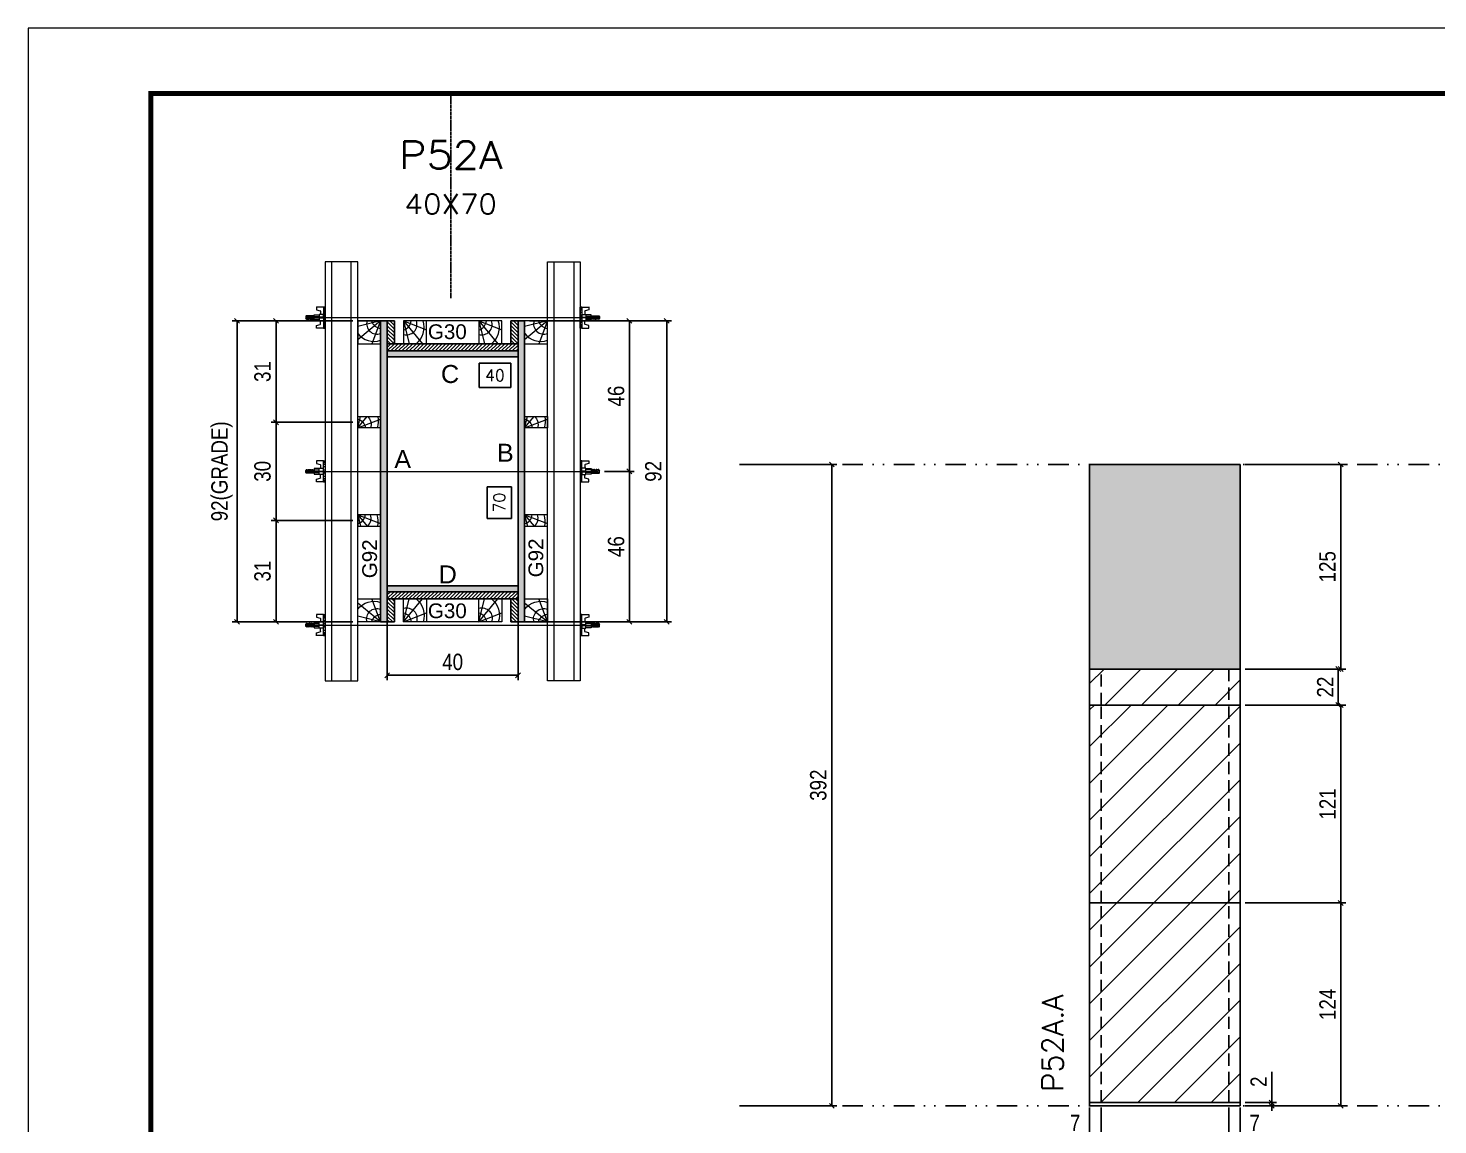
# Model space of a CAD drawing. Extents: x 28748 to 35002, y 14885 to 43501.
# Drawn here: x 30333 to 31195, y 33642 to 34312 of the extents above; entities that cross this region are included whole.
import ezdxf
from ezdxf.enums import TextEntityAlignment as Align

# ---------------------------------------------------------------- set-up
doc = ezdxf.new("R2010")
doc.units = 0
for name, pattern in [('DASHED', [0.75, 0.5, -0.25]), ('DIVIDE2', [0.625, 0.25, -0.125, 0, -0.125, 0, -0.125]), ('HIDDEN', [0.375, 0.25, -0.125])]:
    doc.linetypes.add(name, pattern=pattern)
for name, color, linetype in [('CHAPA', 1, 'Continuous'), ('COTA', 241, 'Continuous'), ('MEIO_PONT', 93, 'Continuous'), ('Nível', 160, 'Continuous'), ('Painéis', 200, 'Continuous'), ('Romaneio', 10, 'Continuous'), ('SARRAFO', 251, 'Continuous'), ('Sarrafo de Pressão', 42, 'HIDDEN'), ('Texto de Titulo', 7, 'Continuous'), ('Texto Qtd Sarr', 242, 'Continuous'), ('TEXTO_GERAL', 7, 'Continuous')]:
    doc.layers.add(name, color=color, linetype=linetype)
for name, color, linetype, lineweight in [('Folhas', 255, 'Continuous', 9), ('Hachura', 251, 'Continuous', 9), ('Madeira', 126, 'Continuous', 18), ('Perfil Metálico', 224, 'Continuous', 18), ('SARRAFO DE PRESSAO', 251, 'DASHED', 9), ('Texto Seção', 7, 'Continuous', 15)]:
    doc.layers.add(name, color=color, linetype=linetype, lineweight=lineweight)
doc.styles.add('ARIAL', font='arial.ttf')
doc.styles.add('COTA TECNICA', font='techl___.ttf', dxfattribs={"height": 10})
doc.styles.add('COTA TECNICA 2X', font='techl___.ttf', dxfattribs={"height": 10})
doc.styles.add('COTA TECNICA-50', font='techl___.ttf', dxfattribs={"height": 10})
doc.styles.add('REGUA-120', font='ROMANS.shx', dxfattribs={"height": 15})
doc.styles.add('ROMANS', font='romans.shx')
doc.styles.add('SANSSERIF', font='sas_____.pfb')
doc.dimstyles.new('COTA PAINEL-50', dxfattribs={"dimtxt": 10, "dimasz": 3, "dimexe": 3, "dimexo": 3, "dimgap": 3, "dimtad": 1, "dimdec": 1, "dimzin": 12, "dimdsep": 46, "dimtxsty": 'COTA TECNICA-50', "dimblk1": 'OBLIQUE', "dimblk2": 'OBLIQUE', "dimsah": 1, "dimcen": 0.9, "dimclrd": 4, "dimclre": 4, "dimclrt": 240, "dimadec": 1, "dimazin": 3, "dimtfac": 1, "dimtdec": 1, "dimtmove": 0, "dimatfit": 3, "dimfxl": 1, "dimtolj": 1, "dimtzin": 12, "dimarcsym": 0})
doc.dimstyles.new('PAINEL', dxfattribs={"dimtxt": 10, "dimasz": 3, "dimexe": 3, "dimexo": 3, "dimgap": 3, "dimtad": 1, "dimdec": 1, "dimzin": 12, "dimdsep": 46, "dimtxsty": 'COTA TECNICA', "dimblk1": 'OBLIQUE', "dimblk2": 'OBLIQUE', "dimsah": 1, "dimcen": 0.9, "dimclrd": 4, "dimclre": 4, "dimclrt": 240, "dimadec": 1, "dimazin": 3, "dimtfac": 1, "dimtdec": 1, "dimtmove": 0, "dimatfit": 3, "dimfxl": 1, "dimtolj": 1, "dimtzin": 12, "dimarcsym": 0})
doc.dimstyles.new('SECAO PILAR', dxfattribs={"dimtxt": 10, "dimasz": 3, "dimexe": 3, "dimexo": 3, "dimgap": 3, "dimtad": 1, "dimdec": 1, "dimlfac": 0.5, "dimzin": 12, "dimdsep": 46, "dimtxsty": 'COTA TECNICA 2X', "dimblk1": 'OBLIQUE', "dimblk2": 'OBLIQUE', "dimsah": 1, "dimcen": 0.9, "dimclrd": 256, "dimclre": 256, "dimclrt": 256, "dimadec": 1, "dimazin": 3, "dimtfac": 1, "dimtdec": 1, "dimtmove": 0, "dimatfit": 3, "dimfxl": 1, "dimtolj": 1, "dimtzin": 12, "dimarcsym": 0})
doc.dimstyles.new('SECÇÃO 2', dxfattribs={"dimtxt": 7, "dimasz": 6, "dimexe": 0.18, "dimexo": 2, "dimgap": -4, "dimtad": 3, "dimdec": 1, "dimlfac": 0.5, "dimzin": 12, "dimdsep": 46, "dimtxsty": 'ROMANS', "dimblk": 'ARCHTICK', "dimcen": 0.09, "dimse1": 1, "dimse2": 1, "dimsd1": 1, "dimsd2": 1, "dimclrd": 180, "dimclre": 5, "dimclrt": 1, "dimadec": 0, "dimazin": 3, "dimtfac": 1, "dimtdec": 1, "dimtofl": 0, "dimtmove": 0, "dimatfit": 3, "dimldrblk": 'ARCHTICK', "dimfxl": 1, "dimtolj": 1, "dimtzin": 0, "dimarcsym": 0})
pattern_1 = [(45, (24200.809, 45905.486), (-11.22532, 11.22532), [])]

# ---------------------------------------------------------------- blocks, each defined once
blk = doc.blocks.new('9999999999')
at = {"layer": 'Folhas'}
blk.add_lwpolyline([(98138.98, 34190.21), (99623.98, 34190.21), (99623.98, 35240.21), (98138.98, 35240.21)], close=True, dxfattribs=at)
at = {"layer": 'Folhas', "color": 30, "const_width": 3}
blk.add_lwpolyline([(98213.98, 34230.21), (99583.98, 34230.21), (99583.98, 35200.21), (98213.98, 35200.21)], close=True, dxfattribs=at)
blk = doc.blocks.new('titulo1')
at = {"layer": 'Defpoints', "color": 252, "linetype": 'HIDDEN', "ltscale": 2}
blk.add_line((0, 0), (0, 125), dxfattribs=at)
at = {"layer": 'Defpoints', "style": 'ROMANS', "oblique": 15}
blk.add_attdef('FOLHA', text='', height=10, dxfattribs=at).set_placement((0, 15.58), align=Align.MIDDLE_CENTER)
at = {"layer": 'Texto Qtd Sarr', "color": 3, "style": 'ROMANS', "oblique": 15}
for tag, height, p in [('TITULO', 17, (0, 71.45)), ('SEÇÃO', 12, (0, 41.55))]:
    blk.add_attdef(tag, text='', height=height, dxfattribs=at).set_placement(p, align=Align.MIDDLE_CENTER)
blk = doc.blocks.new('*D1246')
at = {"layer": 'COTA', "color": 180, "lineweight": -2, "transparency": 16777216}
for p, q in [((30628.72, 34031.87), (30613.72, 34031.87)), ((30613.72, 34031.87), (30613.72, 34012.53)), ((30628.72, 34012.53), (30628.72, 34031.87)), ((30613.72, 34012.53), (30628.72, 34012.53))]:
    blk.add_line(p, q, dxfattribs=at)
at = {"layer": 'Defpoints', "color": 0, "transparency": 16777216}
for p in [(30552.72, 34111.27), (30552.72, 33971.27), (30632.72, 33971.27)]:
    blk.add_point(p, dxfattribs=at)
at = {"layer": 'COTA', "color": 1, "transparency": 16777216, "insert": (30621.22, 34022.2), "char_height": 7, "attachment_point": 5, "rotation": 90, "style": 'ROMANS'}
blk.add_mtext('\\A1;70', dxfattribs=at)
blk = doc.blocks.new('_ArchTick')
at = {"color": 0, "linetype": 'ByBlock', "const_width": 0.15}
blk.add_lwpolyline([(-0.5, -0.5), (0.5, 0.5)], dxfattribs=at)
blk = doc.blocks.new('_Oblique')
at = {"color": 0, "linetype": 'ByBlock', "lineweight": -2}
blk.add_line((-0.5, -0.5), (0.5, 0.5), dxfattribs=at)
blk = doc.blocks.new('*D1247')
at = {"layer": 'COTA', "lineweight": -2, "transparency": 16777216}
for p, q in [((30639.72, 34133.27), (30726.5, 34133.27)), ((30723.5, 34133.27), (30723.5, 33949.27)), ((30639.72, 33949.27), (30726.5, 33949.27))]:
    blk.add_line(p, q, dxfattribs=at)
at = {"layer": 'Defpoints', "color": 0, "transparency": 16777216}
for p in [(30636.72, 34133.27), (30636.72, 33949.27), (30723.5, 33949.27)]:
    blk.add_point(p, dxfattribs=at)
at = {"layer": 'COTA', "lineweight": -2, "transparency": 16777216, "xscale": 3, "yscale": 3, "zscale": 3}
for p, rotation in [((30723.5, 34133.27), 90), ((30723.5, 33949.27), 270)]:
    blk.add_blockref('_Oblique', p, dxfattribs=dict(at, rotation=rotation))
at = {"layer": 'COTA', "transparency": 16777216, "insert": (30715.41, 34041.27), "char_height": 10, "attachment_point": 5, "rotation": 90, "style": 'COTA TECNICA 2X'}
blk.add_mtext('\\A1;92', dxfattribs=at)
blk = doc.blocks.new('*D1248')
at = {"layer": 'COTA', "lineweight": -2, "transparency": 16777216}
for p, q in [((30673.72, 34133.27), (30703.73, 34133.27)), ((30700.73, 34133.27), (30700.73, 34041.27)), ((30685.52, 34041.27), (30703.73, 34041.27))]:
    blk.add_line(p, q, dxfattribs=at)
at = {"layer": 'Defpoints', "color": 0, "transparency": 16777216}
for p in [(30670.72, 34133.27), (30682.52, 34041.27), (30700.73, 34041.27)]:
    blk.add_point(p, dxfattribs=at)
at = {"layer": 'COTA', "lineweight": -2, "transparency": 16777216, "xscale": 3, "yscale": 3, "zscale": 3}
for p, rotation in [((30700.73, 34133.27), 90), ((30700.73, 34041.27), 270)]:
    blk.add_blockref('_Oblique', p, dxfattribs=dict(at, rotation=rotation))
at = {"layer": 'COTA', "transparency": 16777216, "insert": (30692.63, 34087.27), "char_height": 10, "attachment_point": 5, "rotation": 90, "style": 'COTA TECNICA 2X'}
blk.add_mtext('\\A1;46', dxfattribs=at)
blk = doc.blocks.new('*D1249')
at = {"layer": 'COTA', "lineweight": -2, "transparency": 16777216}
for p, q in [((30685.52, 34041.27), (30703.73, 34041.27)), ((30700.73, 33949.27), (30700.73, 34041.27)), ((30673.72, 33949.27), (30703.73, 33949.27))]:
    blk.add_line(p, q, dxfattribs=at)
at = {"layer": 'Defpoints', "color": 0, "transparency": 16777216}
for p in [(30682.52, 34041.27), (30700.73, 34041.27), (30670.72, 33949.27)]:
    blk.add_point(p, dxfattribs=at)
at = {"layer": 'COTA', "lineweight": -2, "transparency": 16777216, "xscale": 3, "yscale": 3, "zscale": 3}
for p, rotation in [((30700.73, 34041.27), 90), ((30700.73, 33949.27), 270)]:
    blk.add_blockref('_Oblique', p, dxfattribs=dict(at, rotation=rotation))
at = {"layer": 'COTA', "transparency": 16777216, "insert": (30692.63, 33995.27), "char_height": 10, "attachment_point": 5, "rotation": 90, "style": 'COTA TECNICA 2X'}
blk.add_mtext('\\A1;46', dxfattribs=at)
blk = doc.blocks.new('*D1250')
at = {"layer": 'COTA', "color": 180, "lineweight": -2, "transparency": 16777216}
for p, q in [((30628.22, 34107.48), (30608.89, 34107.48)), ((30608.89, 34107.48), (30608.89, 34092.48)), ((30628.22, 34092.48), (30628.22, 34107.48)), ((30608.89, 34092.48), (30628.22, 34092.48))]:
    blk.add_line(p, q, dxfattribs=at)
at = {"layer": 'Defpoints', "color": 0, "transparency": 16777216}
for p in [(30552.72, 34111.27), (30632.72, 34111.27), (30632.72, 34088.48)]:
    blk.add_point(p, dxfattribs=at)
at = {"layer": 'COTA', "color": 1, "transparency": 16777216, "insert": (30618.56, 34099.98), "char_height": 7, "attachment_point": 5, "style": 'ROMANS'}
blk.add_mtext('\\A1;40', dxfattribs=at)
blk = doc.blocks.new('PONTALETE')
at = {"layer": 'Madeira'}
for q in [(2.71, 7), (7, 5.76), (7, 1.74)]:
    blk.add_line((0, 0), q, dxfattribs=at)
blk.add_lwpolyline([(0, 0), (7, 0), (7, 7), (0, 7)], close=True, dxfattribs=at)
for centre, radius, start, end in [((2.04, 0.06), 6.23, 37.2818, 109.0913), ((1.09, 0.9), 3.19, 343.603, 109.9847), ((-0.21, -0.78), 3.09, 14.6322, 86.0383)]:
    blk.add_arc(centre, radius, start, end, dxfattribs=at)
blk = doc.blocks.new('*D1338')
at = {"layer": 'COTA', "lineweight": -2, "transparency": 16777216}
for p, q in [((30531.72, 34133.27), (30457.95, 34133.27)), ((30460.95, 34133.27), (30460.95, 33949.27)), ((30531.72, 33949.27), (30457.95, 33949.27))]:
    blk.add_line(p, q, dxfattribs=at)
at = {"layer": 'Defpoints', "color": 0, "transparency": 16777216}
for p in [(30534.72, 34133.27), (30460.95, 33949.27), (30534.72, 33949.27)]:
    blk.add_point(p, dxfattribs=at)
at = {"layer": 'COTA', "lineweight": -2, "transparency": 16777216, "xscale": 3, "yscale": 3, "zscale": 3}
for p, rotation in [((30460.95, 34133.27), 90), ((30460.95, 33949.27), 270)]:
    blk.add_blockref('_Oblique', p, dxfattribs=dict(at, rotation=rotation))
at = {"layer": 'COTA', "transparency": 16777216, "insert": (30451.73, 34041.27), "char_height": 10, "attachment_point": 5, "rotation": 90, "style": 'COTA TECNICA 2X'}
blk.add_mtext('\\A1;92(GRADE)', dxfattribs=at)
blk = doc.blocks.new('MEIO PONTALETE')
at = {"layer": 'Madeira'}
for q in [(2.71, 7), (3.5, 2.88), (3.5, 0.87)]:
    blk.add_line((0, 0), q, dxfattribs=at)
blk.add_lwpolyline([(0, 0), (3.5, 0), (3.5, 7), (0, 7)], close=True, dxfattribs=at)
for centre, radius, start, end in [((2.04, 0.06), 6.23, 76.4499, 109.0913), ((1.09, 0.9), 3.19, 40.9063, 109.9847), ((-0.21, -0.78), 3.09, 14.6322, 86.0383)]:
    blk.add_arc(centre, radius, start, end, dxfattribs=at)
blk = doc.blocks.new('*D1339')
at = {"layer": 'COTA', "lineweight": -2, "transparency": 16777216}
for p, q in [((30531.72, 34011.27), (30481.79, 34011.27)), ((30484.79, 34011.27), (30484.79, 33949.27)), ((30531.72, 33949.27), (30481.79, 33949.27))]:
    blk.add_line(p, q, dxfattribs=at)
at = {"layer": 'Defpoints', "color": 0, "transparency": 16777216}
for p in [(30534.72, 34011.27), (30484.79, 33949.27), (30534.72, 33949.27)]:
    blk.add_point(p, dxfattribs=at)
at = {"layer": 'COTA', "lineweight": -2, "transparency": 16777216, "xscale": 3, "yscale": 3, "zscale": 3}
for p, rotation in [((30484.79, 34011.27), 90), ((30484.79, 33949.27), 270)]:
    blk.add_blockref('_Oblique', p, dxfattribs=dict(at, rotation=rotation))
at = {"layer": 'COTA', "transparency": 16777216, "insert": (30476.57, 33980.27), "char_height": 10, "attachment_point": 5, "rotation": 90, "style": 'COTA TECNICA 2X'}
blk.add_mtext('\\A1;31', dxfattribs=at)
blk = doc.blocks.new('C')
at = {"layer": 'Hachura', "color": 0}
for p, q in [((0, 3.22), (0, -3.22)), ((0.45, 3.22), (0, 3.22)), ((0.46, 3.16), (0, 3.16)), ((0.46, 3.05), (0, 3.05)), ((0.46, 2.88), (0, 2.88)), ((0, 2.75), (0, -1.16)), ((0.46, 2.65), (0, 2.65)), ((0.46, 2.23), (0, 2.23)), ((0.46, 1.51), (0, 1.51)), ((0.39, 0.49), (0.17, 0.49)), ((0.45, -3.23), (0.45, 3.22)), ((0.45, 3.22), (2.58, 3.22)), ((1.74, 0.97), (0.45, 0.97)), ((1.45, 0.1), (0.45, 0.1)), ((1.35, 1.94), (1.35, 0.96)), ((2.58, 2.39), (1.47, 2.09)), ((1.74, -0.97), (1.74, 0.97)), ((1.74, 0.97), (1.74, 0.84)), ((1.74, 0.97), (1.74, 0.84)), ((1.74, 0.84), (3.35, 0.84)), ((3.35, 0.45), (1.74, 0.45)), ((2.58, 3.22), (2.58, 2.39)), ((3.32, 0.84), (3.32, -0.84)), ((3.35, 0.84), (3.35, -0.84)), ((3.68, 0.45), (3.35, 0.45)), ((3.84, -0.52), (3.35, 0.45)), ((3.35, 0.06), (3.67, -0.57)), ((3.68, 0.45), (4.16, -0.52)), ((3.72, 0.5), (4.25, -0.57)), ((4.37, -0.55), (3.83, 0.53)), ((4.15, 0.45), (3.93, 0.45)), ((4.42, -0.52), (3.93, 0.45)), ((4.15, 0.45), (4.26, 0.45)), ((4.26, 0.45), (4.74, -0.52)), ((4.3, 0.5), (4.83, -0.57)), ((4.95, -0.55), (4.41, 0.53)), ((4.51, 0.45), (4.84, 0.45)), ((5, -0.52), (4.51, 0.45)), ((4.84, 0.45), (5.32, -0.52)), ((4.88, 0.5), (5.41, -0.57)), ((5.53, -0.55), (4.99, 0.53)), ((5.58, -0.52), (5.09, 0.45)), ((5.42, 0.45), (5.09, 0.45)), ((5.58, -0.52), (5.09, 0.45)), ((5.42, 0.45), (5.74, -0.19)), ((5.46, 0.5), (5.74, -0.07)), ((5.74, 0.19), (5.57, 0.53)), ((5.74, 0.32), (5.68, 0.45)), ((5.68, 0.45), (5.74, 0.45)), ((5.74, 0.45), (5.9, 0.29)), ((5.74, 0.45), (5.74, -0.52)), ((5.9, -0.36), (5.9, 0.29)), ((0.45, 0), (0, 0)), ((0.46, -1.52), (0, -1.52)), ((0.46, -2.23), (0, -2.23)), ((0.46, -2.65), (0, -2.65)), ((0.46, -2.88), (0, -2.88)), ((0.46, -3.05), (0, -3.05)), ((0.46, -3.16), (0, -3.16)), ((0, -3.22), (2.57, -3.22)), ((0.08, -0.48), (0.29, -0.48)), ((0.29, -0.48), (0.4, -0.48)), ((0.45, 0), (0.45, -0.97)), ((0.45, -0.16), (1.45, -0.16)), ((0.45, -0.65), (0.45, -0.32)), ((0.45, -3.23), (0.45, -0.65)), ((0.45, -0.97), (1.74, -0.97)), ((1.35, -1.94), (1.35, -0.97)), ((2.58, -2.39), (1.47, -2.1)), ((3.35, -0.32), (1.74, -0.32)), ((3.35, -0.84), (1.74, -0.84)), ((2.58, -3.23), (2.58, -2.39)), ((3.35, -0.07), (3.58, -0.52)), ((3.35, -0.52), (3.58, -0.52)), ((3.84, -0.52), (4.16, -0.52)), ((4.42, -0.52), (4.74, -0.52)), ((4.63, -0.52), (4.74, -0.52)), ((5, -0.52), (5.32, -0.52)), ((5.58, -0.52), (5.74, -0.52)), ((5.74, -0.52), (5.9, -0.36)), ((5.74, -0.52), (5.74, -0.52))]:
    blk.add_line(p, q, dxfattribs=at)
for centre, radius, start, end in [((1.52, 1.94), 0.161, 104.7436, 180), ((1.44, -0.03), 0.129, 272.695, 87.305), ((3.81, 0.39), 0.143, 25.5688, 154.4312), ((4.39, 0.39), 0.143, 25.5688, 154.4312), ((4.97, 0.39), 0.143, 25.5688, 154.4312), ((5.55, 0.39), 0.143, 25.5688, 154.4312), ((0.17, -0.37), 0.174, 221.744, 317.8592), ((1.52, -1.94), 0.161, 180, 255.2564), ((3.71, -0.4), 0.174, 222.1408, 318.256), ((4.29, -0.4), 0.174, 222.1408, 318.256), ((4.87, -0.4), 0.174, 222.1408, 318.256), ((5.45, -0.4), 0.174, 222.1408, 318.256), ((5.61, -0.4), 0.174, 317.8592, 318.256)]:
    blk.add_arc(centre, radius, start, end, dxfattribs=at)
blk = doc.blocks.new('*D1340')
at = {"layer": 'COTA', "lineweight": -2, "transparency": 16777216}
for p, q in [((30531.72, 34133.27), (30481.79, 34133.27)), ((30484.79, 34133.27), (30484.79, 34071.27)), ((30531.72, 34071.27), (30481.79, 34071.27))]:
    blk.add_line(p, q, dxfattribs=at)
at = {"layer": 'Defpoints', "color": 0, "transparency": 16777216}
for p in [(30534.72, 34133.27), (30484.79, 34071.27), (30534.72, 34071.27)]:
    blk.add_point(p, dxfattribs=at)
at = {"layer": 'COTA', "lineweight": -2, "transparency": 16777216, "xscale": 3, "yscale": 3, "zscale": 3}
for p, rotation in [((30484.79, 34133.27), 90), ((30484.79, 34071.27), 270)]:
    blk.add_blockref('_Oblique', p, dxfattribs=dict(at, rotation=rotation))
at = {"layer": 'COTA', "transparency": 16777216, "insert": (30476.57, 34102.27), "char_height": 10, "attachment_point": 5, "rotation": 90, "style": 'COTA TECNICA 2X'}
blk.add_mtext('\\A1;31', dxfattribs=at)
blk = doc.blocks.new('*D1341')
at = {"layer": 'COTA', "lineweight": -2, "transparency": 16777216}
for p, q in [((30531.72, 34071.27), (30481.79, 34071.27)), ((30484.79, 34071.27), (30484.79, 34011.27)), ((30531.72, 34011.27), (30481.79, 34011.27))]:
    blk.add_line(p, q, dxfattribs=at)
at = {"layer": 'Defpoints', "color": 0, "transparency": 16777216}
for p in [(30534.72, 34071.27), (30484.79, 34011.27), (30534.72, 34011.27)]:
    blk.add_point(p, dxfattribs=at)
at = {"layer": 'COTA', "lineweight": -2, "transparency": 16777216, "xscale": 3, "yscale": 3, "zscale": 3}
for p, rotation in [((30484.79, 34071.27), 90), ((30484.79, 34011.27), 270)]:
    blk.add_blockref('_Oblique', p, dxfattribs=dict(at, rotation=rotation))
at = {"layer": 'COTA', "transparency": 16777216, "insert": (30476.57, 34041.27), "char_height": 10, "attachment_point": 5, "rotation": 90, "style": 'COTA TECNICA 2X'}
blk.add_mtext('\\A1;30', dxfattribs=at)
blk = doc.blocks.new('*D2119')
at = {"layer": 'COTA', "lineweight": -2, "transparency": 16777216}
for p, q in [((30552.72, 33964.67), (30552.72, 33913.63)), ((30632.72, 33964.67), (30632.72, 33913.63)), ((30552.72, 33916.63), (30632.72, 33916.63))]:
    blk.add_line(p, q, dxfattribs=at)
at = {"layer": 'Defpoints', "color": 0, "transparency": 16777216}
for p in [(30552.72, 33967.67), (30632.72, 33967.67), (30632.72, 33916.63)]:
    blk.add_point(p, dxfattribs=at)
at = {"layer": 'COTA', "lineweight": -2, "transparency": 16777216, "xscale": 3, "yscale": 3, "zscale": 3, "rotation": 180}
blk.add_blockref('_Oblique', (30552.72, 33916.63), dxfattribs=at)
at = {"layer": 'COTA', "lineweight": -2, "transparency": 16777216, "xscale": 3, "yscale": 3, "zscale": 3}
blk.add_blockref('_Oblique', (30632.72, 33916.63), dxfattribs=at)
at = {"layer": 'COTA', "transparency": 16777216, "insert": (30592.72, 33924.73), "char_height": 10, "attachment_point": 5, "style": 'COTA TECNICA 2X'}
blk.add_mtext('\\A1;40', dxfattribs=at)
blk = doc.blocks.new('*D2120')
at = {"layer": 'COTA', "color": 4, "linetype": 'ByBlock', "lineweight": -2, "transparency": 16777216}
for p, q in [((30771, 34045.43), (30827.42, 34045.43)), ((30824.42, 34045.43), (30824.42, 33653.43)), ((30771, 33653.43), (30827.42, 33653.43))]:
    blk.add_line(p, q, dxfattribs=at)
at = {"layer": 'Defpoints', "color": 0, "linetype": 'ByBlock', "transparency": 16777216}
for p in [(30768, 34045.43), (30768, 33653.43), (30824.42, 33653.43)]:
    blk.add_point(p, dxfattribs=at)
at = {"layer": 'COTA', "color": 4, "linetype": 'ByBlock', "lineweight": -2, "transparency": 16777216, "xscale": 3, "yscale": 3, "zscale": 3}
for p, rotation in [((30824.42, 34045.43), 90), ((30824.42, 33653.43), 270)]:
    blk.add_blockref('_Oblique', p, dxfattribs=dict(at, rotation=rotation))
at = {"layer": 'COTA', "color": 240, "linetype": 'ByBlock', "transparency": 16777216, "insert": (30816.17, 33849.43), "char_height": 10, "attachment_point": 5, "rotation": 90, "style": 'COTA TECNICA'}
blk.add_mtext('\\A1;392', dxfattribs=at)
blk = doc.blocks.new('*D1342')
at = {"layer": 'COTA', "color": 4, "lineweight": -2, "transparency": 16777216}
for p, q in [((30981.95, 33652.43), (30981.95, 33598.25)), ((31073.95, 33652.43), (31073.95, 33598.25)), ((31073.95, 33601.25), (30981.95, 33601.25))]:
    blk.add_line(p, q, dxfattribs=at)
at = {"layer": 'Defpoints', "color": 0, "transparency": 16777216}
for p in [(30981.95, 33655.43), (31073.95, 33655.43), (30981.95, 33601.25)]:
    blk.add_point(p, dxfattribs=at)
at = {"layer": 'COTA', "color": 4, "lineweight": -2, "transparency": 16777216, "xscale": 3, "yscale": 3, "zscale": 3, "rotation": 180}
blk.add_blockref('_Oblique', (30981.95, 33601.25), dxfattribs=at)
at = {"layer": 'COTA', "color": 4, "lineweight": -2, "transparency": 16777216, "xscale": 3, "yscale": 3, "zscale": 3}
blk.add_blockref('_Oblique', (31073.95, 33601.25), dxfattribs=at)
at = {"layer": 'COTA', "color": 240, "transparency": 16777216, "insert": (31027.95, 33609.34), "char_height": 10, "attachment_point": 5, "style": 'COTA TECNICA'}
blk.add_mtext('\\A1;92', dxfattribs=at)
blk = doc.blocks.new('*D1343')
at = {"layer": 'COTA', "color": 4, "lineweight": -2, "transparency": 16777216}
for p, q in [((30981.95, 33650.43), (30981.95, 33631.92)), ((30988.95, 33652.43), (30988.95, 33631.92)), ((30981.95, 33634.92), (30967.22, 33634.92)), ((30988.95, 33634.92), (30981.95, 33634.92))]:
    blk.add_line(p, q, dxfattribs=at)
at = {"layer": 'Defpoints', "color": 0, "transparency": 16777216}
for p in [(30988.95, 33655.43), (30981.95, 33653.43), (30981.95, 33634.92)]:
    blk.add_point(p, dxfattribs=at)
at = {"layer": 'COTA', "color": 4, "lineweight": -2, "transparency": 16777216, "xscale": 3, "yscale": 3, "zscale": 3, "rotation": 180}
blk.add_blockref('_Oblique', (30981.95, 33634.92), dxfattribs=at)
at = {"layer": 'COTA', "color": 4, "lineweight": -2, "transparency": 16777216, "xscale": 3, "yscale": 3, "zscale": 3}
blk.add_blockref('_Oblique', (30988.95, 33634.92), dxfattribs=at)
at = {"layer": 'COTA', "color": 240, "transparency": 16777216, "insert": (30973.09, 33642.99), "char_height": 10, "attachment_point": 5, "style": 'COTA TECNICA-50'}
blk.add_mtext('\\A1;7', dxfattribs=at)
blk = doc.blocks.new('*D1344')
at = {"layer": 'COTA', "color": 4, "lineweight": -2, "transparency": 16777216}
for p, q in [((31066.95, 33652.43), (31066.95, 33631.92)), ((31073.95, 33650.43), (31073.95, 33631.92)), ((31066.95, 33634.92), (31073.95, 33634.92)), ((31073.95, 33634.92), (31088.68, 33634.92))]:
    blk.add_line(p, q, dxfattribs=at)
at = {"layer": 'Defpoints', "color": 0, "transparency": 16777216}
for p in [(31066.95, 33655.43), (31073.95, 33653.43), (31073.95, 33634.92)]:
    blk.add_point(p, dxfattribs=at)
at = {"layer": 'COTA', "color": 4, "lineweight": -2, "transparency": 16777216, "xscale": 3, "yscale": 3, "zscale": 3, "rotation": 180}
blk.add_blockref('_Oblique', (31066.95, 33634.92), dxfattribs=at)
at = {"layer": 'COTA', "color": 4, "lineweight": -2, "transparency": 16777216, "xscale": 3, "yscale": 3, "zscale": 3}
blk.add_blockref('_Oblique', (31073.95, 33634.92), dxfattribs=at)
at = {"layer": 'COTA', "color": 240, "transparency": 16777216, "insert": (31082.82, 33642.99), "char_height": 10, "attachment_point": 5, "style": 'COTA TECNICA-50'}
blk.add_mtext('\\A1;7', dxfattribs=at)
blk = doc.blocks.new('*D1345')
at = {"layer": 'Defpoints', "color": 0, "linetype": 'ByBlock', "transparency": 16777216}
for p in [(31073.95, 33777.43), (31135.42, 33777.43), (31073.95, 33653.43)]:
    blk.add_point(p, dxfattribs=at)
at = {"layer": 'Romaneio', "color": 4, "linetype": 'ByBlock', "lineweight": -2, "transparency": 16777216}
for p, q in [((31076.95, 33777.43), (31138.42, 33777.43)), ((31135.42, 33653.43), (31135.42, 33777.43)), ((31076.95, 33653.43), (31138.42, 33653.43))]:
    blk.add_line(p, q, dxfattribs=at)
at = {"layer": 'Romaneio', "color": 4, "linetype": 'ByBlock', "lineweight": -2, "transparency": 16777216, "xscale": 3, "yscale": 3, "zscale": 3}
for p, rotation in [((31135.42, 33777.43), 90), ((31135.42, 33653.43), 270)]:
    blk.add_blockref('_Oblique', p, dxfattribs=dict(at, rotation=rotation))
at = {"layer": 'Romaneio', "color": 240, "linetype": 'ByBlock', "transparency": 16777216, "insert": (31127.34, 33715.43), "char_height": 10, "attachment_point": 5, "rotation": 90, "style": 'COTA TECNICA'}
blk.add_mtext('\\A1;124', dxfattribs=at)
blk = doc.blocks.new('*D1346')
at = {"layer": 'COTA', "color": 4, "lineweight": -2, "transparency": 16777216}
for p, q in [((31093.21, 33655.43), (31093.21, 33674.23)), ((31076.95, 33655.43), (31096.21, 33655.43)), ((31093.21, 33653.43), (31093.21, 33655.43)), ((31076.95, 33653.43), (31096.21, 33653.43)), ((31093.21, 33653.43), (31093.21, 33650.43))]:
    blk.add_line(p, q, dxfattribs=at)
at = {"layer": 'Defpoints', "color": 0, "transparency": 16777216}
for p in [(31073.95, 33655.43), (31073.95, 33653.43), (31093.21, 33653.43)]:
    blk.add_point(p, dxfattribs=at)
at = {"layer": 'COTA', "color": 4, "lineweight": -2, "transparency": 16777216, "xscale": 3, "yscale": 3, "zscale": 3}
for p, rotation in [((31093.21, 33655.43), 270), ((31093.21, 33653.43), 90)]:
    blk.add_blockref('_Oblique', p, dxfattribs=dict(at, rotation=rotation))
at = {"layer": 'COTA', "color": 240, "transparency": 16777216, "insert": (31085.21, 33668.17), "char_height": 10, "attachment_point": 5, "rotation": 90, "style": 'COTA TECNICA-50'}
blk.add_mtext('\\A1;2', dxfattribs=at)
blk = doc.blocks.new('*D2121')
at = {"layer": 'COTA', "color": 4, "linetype": 'ByBlock', "lineweight": -2, "transparency": 16777216}
for p, q in [((31076.95, 33898.43), (31138.42, 33898.43)), ((31135.42, 33777.43), (31135.42, 33898.43)), ((31076.95, 33777.43), (31138.42, 33777.43))]:
    blk.add_line(p, q, dxfattribs=at)
at = {"layer": 'Defpoints', "color": 0, "linetype": 'ByBlock', "transparency": 16777216}
for p in [(31073.95, 33898.43), (31135.42, 33898.43), (31073.95, 33777.43)]:
    blk.add_point(p, dxfattribs=at)
at = {"layer": 'COTA', "color": 4, "linetype": 'ByBlock', "lineweight": -2, "transparency": 16777216, "xscale": 3, "yscale": 3, "zscale": 3}
for p, rotation in [((31135.42, 33898.43), 90), ((31135.42, 33777.43), 270)]:
    blk.add_blockref('_Oblique', p, dxfattribs=dict(at, rotation=rotation))
at = {"layer": 'COTA', "color": 240, "linetype": 'ByBlock', "transparency": 16777216, "insert": (31127.36, 33837.93), "char_height": 10, "attachment_point": 5, "rotation": 90, "style": 'COTA TECNICA'}
blk.add_mtext('\\A1;121', dxfattribs=at)
blk = doc.blocks.new('*D1276')
at = {"layer": 'COTA', "color": 4, "lineweight": -2, "transparency": 16777216}
for p, q in [((31076.95, 34045.43), (31138.42, 34045.43)), ((31135.42, 34045.43), (31135.42, 33920.43)), ((31076.95, 33920.43), (31138.42, 33920.43))]:
    blk.add_line(p, q, dxfattribs=at)
at = {"layer": 'Defpoints', "color": 0, "transparency": 16777216}
for p in [(31073.95, 34045.43), (31073.95, 33920.43), (31135.42, 33920.43)]:
    blk.add_point(p, dxfattribs=at)
at = {"layer": 'COTA', "color": 4, "lineweight": -2, "transparency": 16777216, "xscale": 3, "yscale": 3, "zscale": 3}
for p, rotation in [((31135.42, 34045.43), 90), ((31135.42, 33920.43), 270)]:
    blk.add_blockref('_Oblique', p, dxfattribs=dict(at, rotation=rotation))
at = {"layer": 'COTA', "color": 240, "transparency": 16777216, "insert": (31127.31, 33982.93), "char_height": 10, "attachment_point": 5, "rotation": 90, "style": 'COTA TECNICA'}
blk.add_mtext('\\A1;125', dxfattribs=at)
blk = doc.blocks.new('*D1459')
at = {"layer": 'COTA', "color": 4, "lineweight": -2, "transparency": 16777216}
for p, q in [((31076.95, 33920.43), (31136.92, 33920.43)), ((31133.92, 33920.43), (31133.92, 33898.43)), ((31076.95, 33898.43), (31136.92, 33898.43))]:
    blk.add_line(p, q, dxfattribs=at)
at = {"layer": 'Defpoints', "color": 0, "transparency": 16777216}
for p in [(31073.95, 33920.43), (31073.95, 33898.43), (31133.92, 33898.43)]:
    blk.add_point(p, dxfattribs=at)
at = {"layer": 'COTA', "color": 4, "lineweight": -2, "transparency": 16777216, "xscale": 3, "yscale": 3, "zscale": 3}
for p, rotation in [((31133.92, 33920.43), 90), ((31133.92, 33898.43), 270)]:
    blk.add_blockref('_Oblique', p, dxfattribs=dict(at, rotation=rotation))
at = {"layer": 'COTA', "color": 240, "transparency": 16777216, "insert": (31125.92, 33909.43), "char_height": 10, "attachment_point": 5, "rotation": 90, "style": 'COTA TECNICA-50'}
blk.add_mtext('\\A1;22', dxfattribs=at)

msp = doc.modelspace()

# ---------------------------------------------------------------- hatches: boundary and pattern name
at = {"layer": 'COTA', "linetype": 'ByBlock'}
h = msp.add_hatch(dxfattribs=at)
h.set_pattern_fill('AR-CONC', color=256, scale=0.03)
h.set_pattern_definition([(50, (27384.3086, 42459.761), (5.46554, -0.4781726), [0.5715, -6.2865]), (355, (27384.3086, 42459.761), (-1.0573026, 5.7317054), [0.4572, -5.0292175]), (100.451445, (27384.764, 42459.721), (4.4082374, 5.2535326), [0.4857003, -5.3427073]), (46.1842, (27384.3086, 42461.285), (8.132371, -1.26127), [0.85725, -9.42975]), (96.63556, (27384.986, 42461.18), (7.122124, 7.422784), [0.728551, -8.014068]), (351.18415, (27384.309, 42461.285), (7.122124, 7.422784), [0.685799, -7.543792]), (21, (27385.0706, 42460.904), (4.5484317, -3.067956), [0.5715, -6.2865]), (326, (27385.0706, 42460.904), (1.854061, 5.525639), [0.4572, -5.0292]), (71.451445, (27385.4496, 42460.648), (6.4024926, 2.457683), [0.4857003, -5.342698]), (37.5, (27384.3086, 42459.7608), (0.0926581, 2.53665117), [0, -4.96824, 0, -5.1054, 0, -5.04825]), (7.5, (27384.3086, 42459.7608), (2.0045899, 3.00541724), [0, -2.91084, 0, -4.85394, 0, -1.92405]), (327.5, (27382.6093, 42459.7608), (4.06771786, -0.1718623), [0, -1.905, 0, -5.9436, 0, -7.8867]), (317.5, (27381.8473, 42459.7608), (4.4438754, 0.7627947), [0, -2.4765, 0, -3.94716, 0, -5.6007])])
h.paths.add_polyline_path([(31073.95, 34045.43), (30981.95, 34045.43), (30981.95, 33920.43), (31062.95, 33920.43), (31073.95, 33920.43)])
at = {"layer": 'Hachura'}
h = msp.add_hatch(color=256, dxfattribs=at)
h.dxf.hatch_style = 1
h.paths.add_polyline_path([(30552.72, 33949.27), (30548.72, 33949.27), (30548.72, 34133.27), (30552.72, 34133.27)])
h = msp.add_hatch(color=256, dxfattribs=at)
h.dxf.hatch_style = 1
h.paths.add_polyline_path([(30552.72, 33949.27), (30548.72, 33949.27), (30548.72, 34133.27), (30552.72, 34133.27)])
h = msp.add_hatch(dxfattribs=at)
h.set_pattern_fill('ANSI31', color=256, scale=0.5, angle=90, style=0)
h.set_pattern_definition([(135, (7661.3148, 43257.2216), (-1.12253202, -1.12253202), [])])
h.paths.add_polyline_path([(30552.72, 34119.27), (30557.12, 34119.27), (30557.12, 34133.27), (30552.72, 34133.27)])
h = msp.add_hatch(dxfattribs=at)
h.set_pattern_fill('ANSI31', color=256, scale=0.5, angle=90, style=0)
h.set_pattern_definition([(135, (7703.3148, 43257.2216), (-1.12253202, -1.12253202), [])])
h.paths.add_polyline_path([(30632.72, 34119.27), (30628.32, 34119.27), (30628.32, 34133.27), (30632.72, 34133.27)])
h = msp.add_hatch(color=256, dxfattribs=at)
h.dxf.hatch_style = 1
h.paths.add_polyline_path([(30632.72, 33949.27), (30636.72, 33949.27), (30636.72, 34133.27), (30632.72, 34133.27)])
h = msp.add_hatch(color=256, dxfattribs=at)
h.dxf.hatch_style = 1
h.paths.add_polyline_path([(30632.72, 33949.27), (30636.72, 33949.27), (30636.72, 34133.27), (30632.72, 34133.27)])
h = msp.add_hatch(dxfattribs=at)
h.set_pattern_fill('ANSI31', color=256, scale=0.5, style=0)
h.set_pattern_definition([(45, (39726.6748, 57044.278), (-1.12253202, 1.12253202), [])])
h.paths.add_polyline_path([(30632.72, 34114.87), (30632.72, 34119.27), (30552.72, 34119.27), (30552.72, 34114.87)])
h = msp.add_hatch(color=256, dxfattribs=at)
h.dxf.hatch_style = 1
h.paths.add_polyline_path([(30552.72, 34114.87), (30552.72, 34111.27), (30632.72, 34111.27), (30632.72, 34114.87)])
h = msp.add_hatch(color=256, dxfattribs=at)
h.dxf.hatch_style = 1
h.paths.add_polyline_path([(30552.72, 34114.87), (30552.72, 34111.27), (30632.72, 34111.27), (30632.72, 34114.87)])
h = msp.add_hatch(color=256, dxfattribs=at)
h.dxf.hatch_style = 1
h.paths.add_polyline_path([(30552.72, 33971.27), (30552.72, 33967.67), (30632.72, 33967.67), (30632.72, 33971.27)])
h = msp.add_hatch(color=256, dxfattribs=at)
h.dxf.hatch_style = 1
h.paths.add_polyline_path([(30552.72, 33971.27), (30552.72, 33967.67), (30632.72, 33967.67), (30632.72, 33971.27)])
h = msp.add_hatch(dxfattribs=at)
h.set_pattern_fill('ANSI31', color=256, scale=0.5, style=0)
h.set_pattern_definition([(45, (39726.6748, 57070.278), (-1.12253202, 1.12253202), [])])
h.paths.add_polyline_path([(30632.72, 33967.67), (30632.72, 33963.27), (30552.72, 33963.27), (30552.72, 33967.67)])
h = msp.add_hatch(dxfattribs=at)
h.set_pattern_fill('ANSI31', color=256, scale=0.5, angle=90, style=0)
h.set_pattern_definition([(135, (7661.3148, 43452.2216), (-1.12253202, -1.12253202), [])])
h.paths.add_polyline_path([(30552.72, 33963.27), (30557.12, 33963.27), (30557.12, 33949.27), (30552.72, 33949.27)])
h = msp.add_hatch(dxfattribs=at)
h.set_pattern_fill('ANSI31', color=256, scale=0.5, angle=90, style=0)
h.set_pattern_definition([(135, (7703.3148, 43452.2216), (-1.12253202, -1.12253202), [])])
h.paths.add_polyline_path([(30632.72, 33963.27), (30628.32, 33963.27), (30628.32, 33949.27), (30632.72, 33949.27)])
h = msp.add_hatch(dxfattribs=at)
h.set_pattern_fill('ANSI31', color=256, scale=5)
h.set_pattern_definition([(45, (27384.309, 42459.761), (-11.22532, 11.22532), [])])
h.paths.add_polyline_path([(31073.95, 33898.43), (31073.95, 33920.43), (31062.95, 33920.43), (30981.95, 33920.43), (30981.95, 33898.43)])
h = msp.add_hatch(dxfattribs=at)
h.set_pattern_fill('ANSI31', color=256, scale=5)
h.set_pattern_definition(pattern_1)
h.paths.add_polyline_path([(31073.95, 33898.43), (30981.95, 33898.43), (30981.95, 33777.43), (31073.95, 33777.43)])
h = msp.add_hatch(dxfattribs=at)
h.set_pattern_fill('ANSI31', color=256, scale=5)
h.set_pattern_definition(pattern_1)
h.paths.add_polyline_path([(30981.95, 33777.43), (30981.95, 33655.43), (31073.95, 33655.43), (31073.95, 33777.43)])

# ---------------------------------------------------------------- linework, layer by layer
at = {"layer": 'CHAPA'}
for points in [[(30552.72, 33949.27), (30548.72, 33949.27), (30548.72, 34133.27), (30552.72, 34133.27)], [(30552.72, 33949.27), (30548.72, 33949.27), (30548.72, 34133.27), (30552.72, 34133.27)], [(30632.72, 33949.27), (30636.72, 33949.27), (30636.72, 34133.27), (30632.72, 34133.27)], [(30632.72, 33949.27), (30636.72, 33949.27), (30636.72, 34133.27), (30632.72, 34133.27)], [(30552.72, 34114.87), (30552.72, 34111.27), (30632.72, 34111.27), (30632.72, 34114.87)], [(30552.72, 34114.87), (30552.72, 34111.27), (30632.72, 34111.27), (30632.72, 34114.87)], [(30552.72, 33971.27), (30552.72, 33967.67), (30632.72, 33967.67), (30632.72, 33971.27)], [(30552.72, 33971.27), (30552.72, 33967.67), (30632.72, 33967.67), (30632.72, 33971.27)]]:
    msp.add_lwpolyline(points, close=True, dxfattribs=at)
at = {"layer": 'COTA', "linetype": 'ByBlock'}
for p, q in [((31073.95, 34045.43), (30981.95, 34045.43)), ((30981.95, 34045.43), (30981.95, 33920.43)), ((31073.95, 33920.43), (31073.95, 34045.43))]:
    msp.add_line(p, q, dxfattribs=at)
at = {"layer": 'Hachura'}
for p, q in [((30503.92, 34135.27), (30677.72, 34135.28)), ((30503.92, 34041.27), (30677.72, 34041.26)), ((30503.92, 33947.27), (30677.72, 33947.26))]:
    msp.add_line(p, q, dxfattribs=at)
at = {"layer": 'Madeira'}
for points in [[(30548.72, 33949.27), (30534.72, 33949.27), (30534.72, 34133.27), (30548.72, 34133.27)], [(30562.73, 34133.27), (30562.73, 34119.27), (30622.72, 34119.27), (30622.72, 34133.27)], [(30636.72, 33949.27), (30650.72, 33949.27), (30650.72, 34133.27), (30636.72, 34133.27)], [(30562.73, 33949.27), (30562.73, 33963.27), (30622.72, 33963.27), (30622.72, 33949.27)]]:
    msp.add_lwpolyline(points, close=True, dxfattribs=at)
at = {"layer": 'Nível', "color": 4, "linetype": 'DIVIDE2', "ltscale": 50}
for p, q in [((30768, 34045.43), (31778.34, 34045.43)), ((30768, 33653.43), (31778.34, 33653.43))]:
    msp.add_line(p, q, dxfattribs=at)
at = {"layer": 'Painéis'}
for p, q in [((30981.95, 33920.43), (31062.95, 33920.43)), ((30981.95, 33898.43), (30981.95, 33920.43)), ((31073.95, 33920.43), (31062.95, 33920.43)), ((31062.95, 33920.43), (31062.95, 33920.43)), ((31073.95, 33920.43), (31073.95, 33898.43)), ((31073.95, 33898.43), (30981.95, 33898.43)), ((31073.95, 33898.43), (30981.95, 33898.43))]:
    msp.add_line(p, q, dxfattribs=at)
at = {"layer": 'Painéis', "linetype": 'ByBlock'}
for p, q in [((30981.95, 33898.43), (30981.95, 33653.43)), ((30981.95, 33898.43), (31073.95, 33898.43)), ((31039.95, 33898.43), (31039.95, 33898.43)), ((31073.95, 33898.43), (31073.95, 33653.43)), ((31073.95, 33777.43), (30981.95, 33777.43)), ((31073.95, 33655.43), (30981.95, 33655.43)), ((31073.95, 33653.43), (30981.95, 33653.43))]:
    msp.add_line(p, q, dxfattribs=at)
at = {"layer": 'Painéis'}
msp.add_lwpolyline([(30632.72, 34111.27), (30552.72, 34111.27), (30552.72, 33971.27), (30632.72, 33971.27)], close=True, dxfattribs=at)
at = {"layer": 'Perfil Metálico'}
for points in [[(30514.72, 33913.27), (30534.72, 33913.27), (30534.72, 34169.27), (30514.72, 34169.27)], [(30530.72, 34169.27), (30518.72, 34169.27), (30518.72, 33913.27), (30530.72, 33913.27)], [(30670.72, 33913.27), (30650.72, 33913.27), (30650.72, 34169.27), (30670.72, 34169.27)], [(30654.72, 34169.27), (30666.72, 34169.27), (30666.72, 33913.27), (30654.72, 33913.27)]]:
    msp.add_lwpolyline(points, close=True, dxfattribs=at)
at = {"layer": 'SARRAFO'}
for points in [[(30557.12, 34133.27), (30557.12, 34119.27), (30552.72, 34119.27), (30552.72, 34133.27)], [(30628.32, 34133.27), (30628.32, 34119.27), (30632.72, 34119.27), (30632.72, 34133.27)], [(30552.72, 34119.27), (30632.72, 34119.27), (30632.72, 34114.87), (30552.72, 34114.87)], [(30552.72, 33963.27), (30632.72, 33963.27), (30632.72, 33967.67), (30552.72, 33967.67)], [(30557.12, 33949.27), (30557.12, 33963.27), (30552.72, 33963.27), (30552.72, 33949.27)], [(30628.32, 33949.27), (30628.32, 33963.27), (30632.72, 33963.27), (30632.72, 33949.27)]]:
    msp.add_lwpolyline(points, close=True, dxfattribs=at)
at = {"layer": 'Sarrafo de Pressão', "ltscale": 30}
for p, q in [((30988.95, 33898.43), (30988.95, 33920.43)), ((31066.95, 33920.43), (31066.95, 33898.43)), ((30988.95, 33777.43), (30988.95, 33898.43)), ((31066.95, 33777.43), (31066.95, 33898.43)), ((30988.95, 33655.43), (30988.95, 33777.43)), ((31066.95, 33655.43), (31066.95, 33777.43))]:
    msp.add_line(p, q, dxfattribs=at)

# ---------------------------------------------------------------- block references
at = {"layer": 'Hachura', "linetype": 'Continuous', "yscale": 2, "zscale": 2, "rotation": 180}
for p, xscale in [((30514.72, 34135.27), 2), ((30670.72, 34135.27), -2)]:
    msp.add_blockref('C', p, dxfattribs=dict(at, xscale=xscale))
at = {"layer": 'Hachura', "linetype": 'Continuous', "yscale": 2, "zscale": 2}
for p, xscale in [((30514.72, 34041.27), -2), ((30670.72, 34041.27), 2), ((30514.72, 33947.27), -2), ((30670.72, 33947.27), 2)]:
    msp.add_blockref('C', p, dxfattribs=dict(at, xscale=xscale))
at = {"layer": 'MEIO_PONT'}
for name, p, xscale, yscale, zscale, rotation in [('PONTALETE', (30548.72, 34133.27), 2, 2, 2, 180), ('PONTALETE', (30562.73, 34133.27), 2, 2, 2, 270), ('PONTALETE', (30608.72, 34133.27), 2, 2, 2, 270), ('PONTALETE', (30650.72, 34133.27), 2, 2, 2, 180), ('MEIO PONTALETE', (30534.72, 34067.77), -1.999999997962732, 1.999999997962732, 1.999999997962732, 270), ('MEIO PONTALETE', (30636.72, 34067.77), -1.999999997962732, 1.999999997962732, 1.999999997962732, 270), ('MEIO PONTALETE', (30534.72, 34014.77), 1.999999997962732, 1.999999997962732, 1.999999997962732, 270), ('MEIO PONTALETE', (30636.72, 34014.77), 1.999999997962732, 1.999999997962732, 1.999999997962732, 270), ('PONTALETE', (30562.73, 33949.27), -2, 2, 2, 270), ('PONTALETE', (30608.72, 33949.27), -2, 2, 2, 270)]:
    msp.add_blockref(name, p, dxfattribs=dict(at, xscale=xscale, yscale=yscale, zscale=zscale, rotation=rotation))
at = {"layer": 'MEIO_PONT', "xscale": -2, "yscale": 2, "zscale": 2}
for p in [(30548.72, 33949.27), (30650.72, 33949.27)]:
    msp.add_blockref('PONTALETE', p, dxfattribs=at)
at = {"layer": 'SARRAFO DE PRESSAO', "color": 6, "linetype": 'ByBlock'}
msp.add_blockref('9999999999', (-67805.64, -928.06), dxfattribs=at)
at = {"layer": 'Texto Seção'}
ref = msp.add_blockref('titulo1', (30591.55, 34147.14), dxfattribs=at)
ref.add_attrib('TITULO', 'P52A', dxfattribs={"layer": 'Texto de Titulo', "color": 7, "height": 17, "style": 'ROMANS', "width": 1.1}).set_placement((30591.55, 34234.64), align=Align.MIDDLE_CENTER)
ref.add_attrib('SEÇÃO', '40X70', dxfattribs={"layer": 'Texto de Titulo', "color": 7, "height": 12, "style": 'ROMANS', "width": 1.1}).set_placement((30591.55, 34204.64), align=Align.MIDDLE_CENTER)

# ---------------------------------------------------------------- texts
at = {"layer": 'Texto Seção', "style": 'REGUA-120'}
msp.add_text('P52A.A', height=13, rotation=90, dxfattribs=at).set_placement((30965.88, 33662.06))
at = {"layer": 'TEXTO_GERAL', "style": 'ARIAL'}
for s, p in [('C', (30591.13, 34100.77)), ('A', (30562.18, 34048.72)), ('B', (30624.9, 34052.63)), ('D', (30589.73, 33978.27))]:
    msp.add_text(s, height=11, dxfattribs=at).set_placement(p, align=Align.MIDDLE_CENTER)
at = {"layer": 'TEXTO_GERAL', "color": 0, "linetype": 'Continuous', "style": 'SANSSERIF'}
for p in [(30541.99, 33975.93), (30643.56, 33976.48)]:
    msp.add_text('G92', height=9, rotation=90, dxfattribs=at).set_placement(p, align=Align.MIDDLE_LEFT)
at = {"layer": 'TEXTO_GERAL', "color": 0, "linetype": 'Continuous', "char_height": 9, "width": 285.3299, "style": 'SANSSERIF'}
for insert, attachment_point in [((30577.58, 34131.13), 1), ((30577.58, 33951.41), 7)]:
    msp.add_mtext('G30', dxfattribs=dict(at, insert=insert, attachment_point=attachment_point))

# ---------------------------------------------------------------- dimensions: what is measured, and where the dimension line sits
at = {"layer": 'COTA'}
dim = msp.add_linear_dim(base=(30460.95, 33949.27), p1=(30534.72, 34133.27), p2=(30534.72, 33949.27), angle=270, text='<>(GRADE)', dimstyle='SECAO PILAR', dxfattribs=at)
dim.commit()
dim.dimension.update_dxf_attribs({"geometry": '*D1338', "text_midpoint": (30451.73, 34041.27)})
for base, p1, p2, angle, dimstyle, picture, middle in [((30484.79, 34071.27), (30534.72, 34133.27), (30534.72, 34071.27), 270, 'SECAO PILAR', '*D1340', (30476.57, 34102.27)), ((30723.5, 33949.27), (30636.72, 34133.27), (30636.72, 33949.27), 270, 'SECAO PILAR', '*D1247', (30715.41, 34041.27)), ((30700.73, 34041.27), (30670.72, 34133.27), (30682.52, 34041.27), 270, 'SECAO PILAR', '*D1248', (30692.63, 34087.27)), ((30484.79, 34011.27), (30534.72, 34071.27), (30534.72, 34011.27), 270, 'SECAO PILAR', '*D1341', (30476.57, 34041.27)), ((30700.73, 34041.27), (30670.72, 33949.27), (30682.52, 34041.27), 90, 'SECAO PILAR', '*D1249', (30692.63, 33995.27)), ((31135.42, 33920.43), (31073.95, 34045.43), (31073.95, 33920.43), 90, 'PAINEL', '*D1276', (31127.31, 33982.93)), ((30484.79, 33949.27), (30534.72, 34011.27), (30534.72, 33949.27), 270, 'SECAO PILAR', '*D1339', (30476.57, 33980.27)), ((31133.92, 33898.43), (31073.95, 33920.43), (31073.95, 33898.43), 90, 'COTA PAINEL-50', '*D1459', (31125.92, 33909.43)), ((30981.95, 33634.92), (30988.95, 33655.43), (30981.95, 33653.43), 180, 'COTA PAINEL-50', '*D1343', (30973.09, 33642.99))]:
    dim = msp.add_linear_dim(base=base, p1=p1, p2=p2, angle=angle, dimstyle=dimstyle, dxfattribs=at)
    dim.commit()
    dim.dimension.update_dxf_attribs({"geometry": picture, "text_midpoint": middle})
for base, p1, p2, angle, dimstyle, picture, middle in [((30632.72, 33971.27), (30552.72, 34111.27), (30552.72, 33971.27), 270, 'SECÇÃO 2', '*D1246', (30632.72, 34022.2)), ((31093.21, 33653.43), (31073.95, 33655.43), (31073.95, 33653.43), 90, 'COTA PAINEL-50', '*D1346', (31093.21, 33668.17))]:
    dim = msp.add_linear_dim(base=base, p1=p1, p2=p2, angle=angle, dimstyle=dimstyle, dxfattribs=at)
    dim.commit()
    dim.dimension.update_dxf_attribs({"geometry": picture, "text_midpoint": middle, "dimtype": 160})
dim = msp.add_linear_dim(base=(30632.72, 34088.48), p1=(30552.72, 34111.27), p2=(30632.72, 34111.27), dimstyle='SECÇÃO 2', dxfattribs=at)
dim.commit()
dim.dimension.update_dxf_attribs({"geometry": '*D1250', "text_midpoint": (30618.56, 34088.48), "dimtype": 160})
at = {"layer": 'COTA', "linetype": 'ByBlock'}
for base, p1, p2, picture, middle in [((30824.42, 33653.43), (30768, 34045.43), (30768, 33653.43), '*D2120', (30816.17, 33849.43)), ((31135.42, 33898.43), (31073.95, 33777.43), (31073.95, 33898.43), '*D2121', (31127.36, 33837.93))]:
    dim = msp.add_linear_dim(base=base, p1=p1, p2=p2, angle=90, dimstyle='PAINEL', dxfattribs=at)
    dim.commit()
    dim.dimension.update_dxf_attribs({"geometry": picture, "text_midpoint": middle})
at = {"layer": 'COTA'}
for base, p1, p2, dimstyle, picture, middle in [((30632.72, 33916.63), (30552.72, 33967.67), (30632.72, 33967.67), 'SECAO PILAR', '*D2119', (30592.72, 33924.73)), ((31073.95, 33634.92), (31066.95, 33655.43), (31073.95, 33653.43), 'COTA PAINEL-50', '*D1344', (31082.82, 33642.99))]:
    dim = msp.add_linear_dim(base=base, p1=p1, p2=p2, dimstyle=dimstyle, dxfattribs=at)
    dim.commit()
    dim.dimension.update_dxf_attribs({"geometry": picture, "text_midpoint": middle})
dim = msp.add_linear_dim(base=(30981.95, 33601.25), p1=(31073.95, 33655.43), p2=(30981.95, 33655.43), angle=180, dimstyle='PAINEL', override={"dimarcsym": 2}, dxfattribs=at)
dim.commit()
dim.dimension.update_dxf_attribs({"geometry": '*D1342', "text_midpoint": (31027.95, 33609.34)})
at = {"layer": 'Romaneio', "linetype": 'ByBlock'}
dim = msp.add_aligned_dim(p1=(31073.95, 33653.43), p2=(31073.95, 33777.43), distance=-61.46, dimstyle='PAINEL', dxfattribs=at)
dim.commit()
dim.dimension.update_dxf_attribs({"geometry": '*D1345', "text_midpoint": (31127.34, 33715.43)})

doc.saveas('drawing.dxf')
